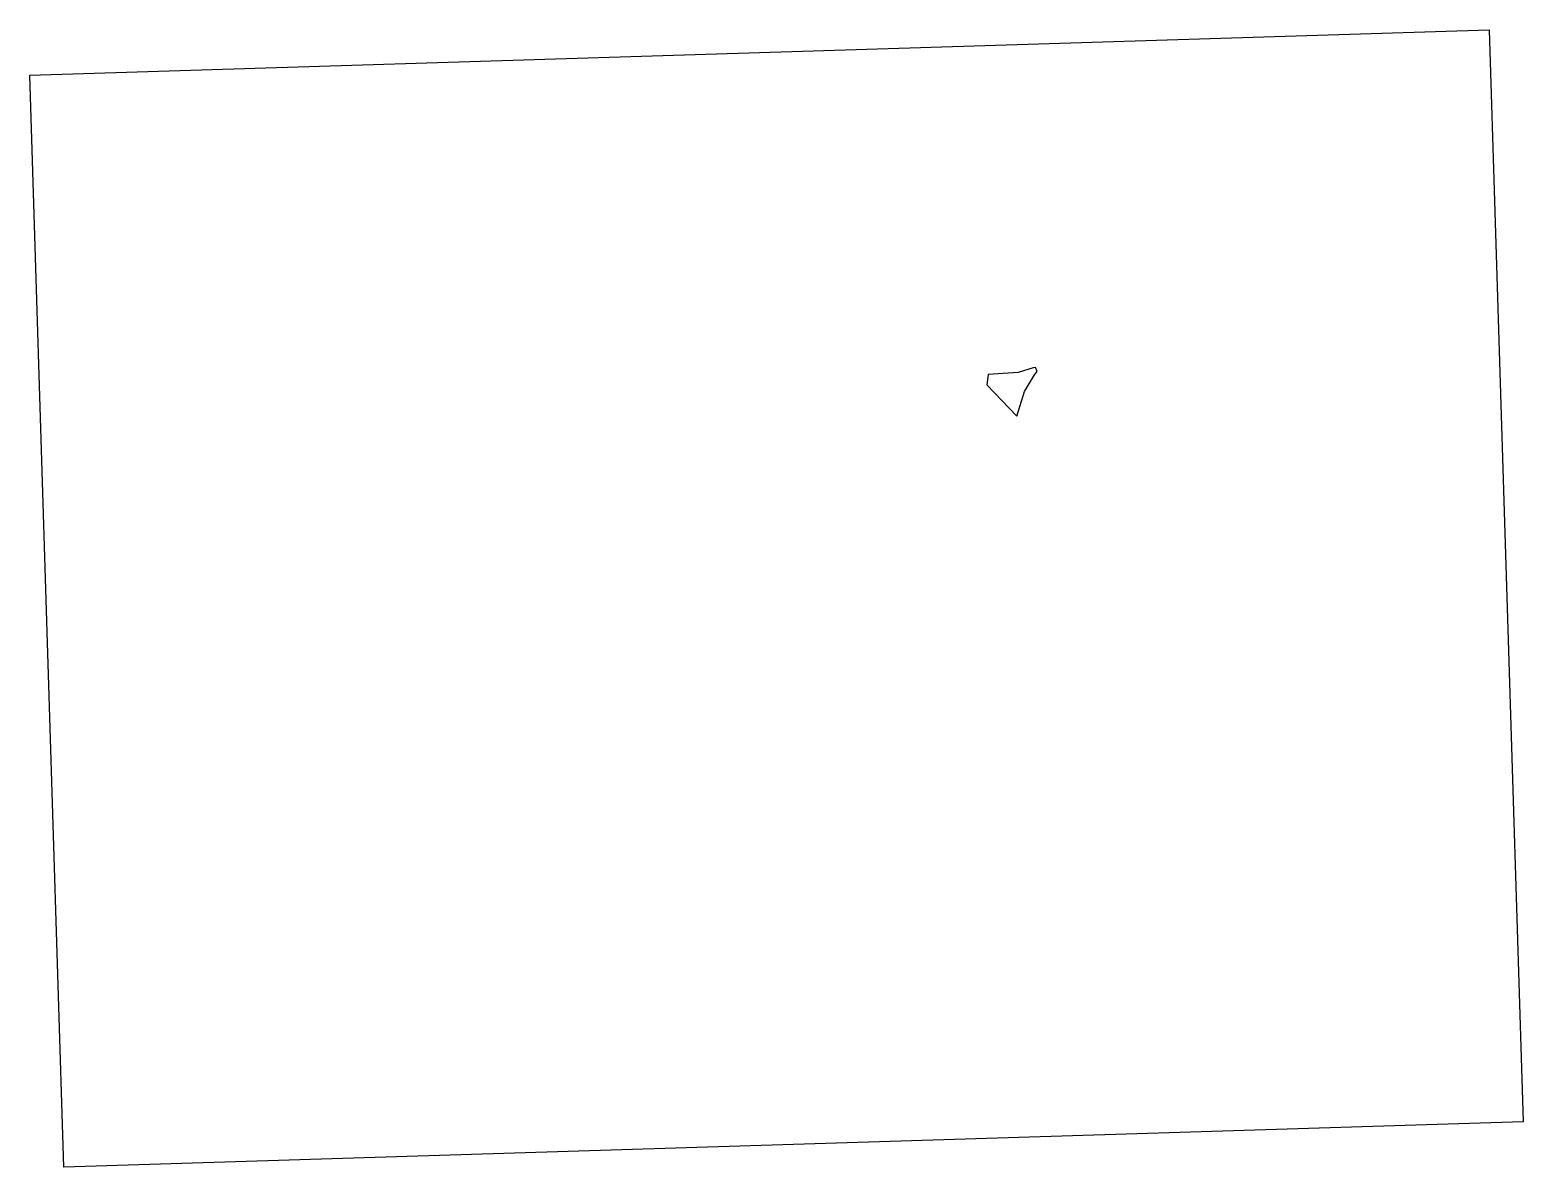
# Model space of a CAD drawing. Header units: millimetres. Extents: x -429 to 480, y -390 to 302.
import ezdxf

# ---------------------------------------------------------------- set-up
doc = ezdxf.new("R2010")
doc.units = ezdxf.units.MM
picture_1 = doc.add_image_def('image1.jpg', size_in_pixel=(4140, 3096))

msp = doc.modelspace()

# ---------------------------------------------------------------- linework, layer by layer
msp.add_lwpolyline([(181.44, 96.65), (172.49, 93.9), (154.13, 92.52), (153.32, 86.21), (171.68, 67.27), (176.27, 82.31), (182.35, 92.4), (183.96, 94.35), (182.93, 96.88), (181.44, 96.65)])

# ---------------------------------------------------------------- pictures from other files: only their frames are drawn
image = msp.add_image(picture_1, insert=(-408.7, -389.82), size_in_units=(889.01, 664.83), rotation=1.78285)
image.dxf.flags = 7

doc.saveas('drawing.dxf')
